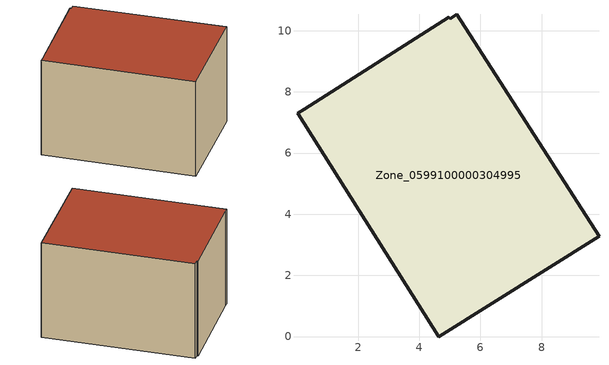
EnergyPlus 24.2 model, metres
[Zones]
Zone_0599100000304995
 floor ground (C_G): 4.97,10.45 5.01,10.39 5.24,10.53 9.88,3.28 4.64,0 0.02,7.29 0.24,7.43 z0
 wall outside (C_F): 9.88,3.28 5.24,10.53 5.01,10.39 4.97,10.45 0.24,7.43 0.02,7.29 4.64,0 9.88,3.28 z0:5.86
 roof outside (C_R): 5.01,10.39 4.97,10.45 0.24,7.43 0.02,7.29 4.64,0 9.88,3.28 5.24,10.53 z5.86
[BUILDING]
Pand.0599100000304995: North Axis=0; Terrain=City; Loads Convergence Tolerance Value=0.04; Temperature Convergence Tolerance Value=0.4; Solar Distribution=FullExterior; Maximum Number of Warmup Days=25; Minimum Number of Warmup Days=1
[Site:Location]
Rotterdam.The.Hague.AP_ZH_NLD Design_Conditions: Latitude=51.96; Longitude=4.45; Time Zone=1; Elevation=-4.5
[SITE:GROUNDTEMPERATURE:BUILDINGSURFACE]
18, 18, 18, 18, 18, 18, 18, 18, 18, 18, 18, 18
[MATERIAL] Thermal Absorptance=0.9; Solar Absorptance=0.7; Visible Absorptance=0.7
Name | Roughness | Thickness | Conductivity | Density | Specific Heat
G.TI.1965-1974 | MediumSmooth | 0.15 | 0.882353 | 540 | 1210
F.TI.1965-1974 | Rough | 0.3 | 0.697674 | 1920 | 840
R.TI.1965-1974 | MediumRough | 0.2 | 0.232558 | 1500 | 1000
[CONSTRUCTION]
C_G: G.TI.1965-1974
C_F: F.TI.1965-1974
C_R: R.TI.1965-1974
[ZONE]
Zone_0599100000304995: Type=1; Multiplier=1; Ceiling Height=Autocalculate; Volume=Autocalculate; Floor Area=autocalculate; Part of Total Floor Area=Yes
[ZONEINFILTRATION:DESIGNFLOWRATE]
Infil_Zone_0599100000304995: Zone or ZoneList or Space or SpaceList=Zone_0599100000304995; Schedule=AlwaysOn; Design Flow Rate Calculation Method=Flow/Area; Flow Rate per Floor Area=0.003; Constant Term Coefficient=1; Temperature Term Coefficient=0; Velocity Term Coefficient=0; Velocity Squared Term Coefficient=0
[HVACTEMPLATE:ZONE:IDEALLOADSAIRSYSTEM]
Zone_0599100000304995: Maximum Heating Supply Air Temperature=50; Minimum Cooling Supply Air Temperature=13; Maximum Heating Supply Air Humidity Ratio=0.0156; Minimum Cooling Supply Air Humidity Ratio=0.0077; Heating Limit=NoLimit; Cooling Limit=NoLimit; Dehumidification Control Type=ConstantSensibleHeatRatio; Cooling Sensible Heat Ratio=0.7; Dehumidification Setpoint=60; Humidification Control Type=None; Humidification Setpoint=30; Outdoor Air Method=None; Outdoor Air Flow Rate per Person=0.00944; Outdoor Air Flow Rate per Zone Floor Area=0; Outdoor Air Flow Rate per Zone=0; Demand Controlled Ventilation Type=None; Outdoor Air Economizer Type=NoEconomizer; Heat Recovery Type=None; Sensible Heat Recovery Effectiveness=0.7; Latent Heat Recovery Effectiveness=0.65
[ZONECONTROL:THERMOSTAT]
ThermostatControl_Zone_0599100000304995: Zone or ZoneList=Zone_0599100000304995; Control Type Schedule=DualSetpointControlType; Control 1=Thermostat_Zone_0599100000304995; Temperature Difference Between Cutout And Setpoint=0
[THERMOSTATSETPOINT:DUALSETPOINT]
Thermostat_Zone_0599100000304995: Heating Setpoint Temperature Schedule=HeatingSetpoint_Zone_0599100000304995; Cooling Setpoint Temperature Schedule=CoolingSetpoint_Zone_0599100000304995
[SCHEDULE:COMPACT]
HeatingSetpoint_Zone_0599100000304995: Through: 12/31, For: AllDays, Until: 24:00, 21
CoolingSetpoint_Zone_0599100000304995: Through: 12/31, For: AllDays, Until: 24:00, 24
DualSetpointControlType: Through: 12/31, For: AllDays, Until: 24:00, 4
AlwaysOn: Through: 12/31, For: AllDays, Until: 24:00, 1
